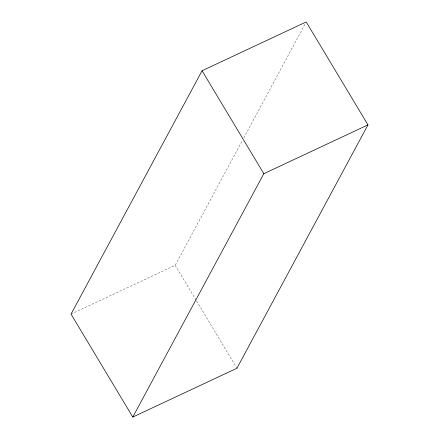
<?xml version="1.0" encoding="UTF-8"?>
<svg xmlns="http://www.w3.org/2000/svg" width="439" height="439" viewBox="0 0 439 439"><rect width="100%" height="100%" fill="white"/><g stroke="black" fill="none" stroke-linecap="round" stroke-linejoin="round"><path stroke-width="0.33" stroke-dasharray="2.19 1.65" d="M71.03 314.11L175.172 265.304L242.476 140.304M243.777 137.89L305.231 23.761M175.172 265.304L196.228 300.397M196.579 300.984L236.939 368.244"/><path stroke-width="0.66" d="M202.061 70.756L71.03 314.11L132.797 417.05L236.939 368.244L367.97 124.89L306.202 21.95L202.061 70.756L263.828 173.696L132.797 417.05M263.828 173.696L367.97 124.89"/></g></svg>
